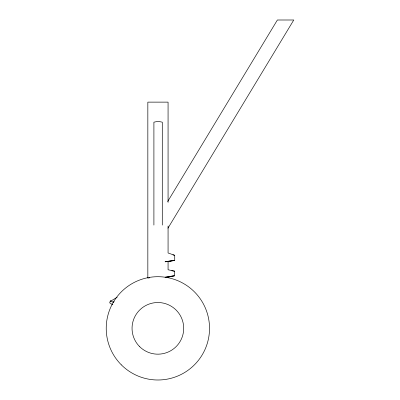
<?xml version="1.0" encoding="UTF-8"?>
<svg xmlns="http://www.w3.org/2000/svg" width="400" height="400" viewBox="0 0 400 400"><rect width="100%" height="100%" fill="white"/><g stroke="black" fill="none" stroke-linecap="round" stroke-linejoin="round"><path stroke-width="0.6" d="M168.07 277.275L174.43 275.83L174.72 271.205L168.07 269.76L168.07 261.81L174.72 260.365L174.72 255.305L168.07 252.99L168.07 225.96M167.68 201.515L277.385 20L293.775 20L167.955 228.18M110.25 301.415L117.185 297.225M148.645 278.21L149.71 277.565M113.145 302.24L114.235 301.645M173.415 275.83L165.035 277.275L174.43 275.83M173.56 260.365L165.035 261.81L174.72 260.365M171.69 270.75L174.72 271.205M172.905 254.87L174.72 255.305M113.625 302.535L110.395 300.69L109.675 302.86L112.835 304.845M168.07 202.38L168.07 102.13L147.835 102.13L147.835 278.145M162.29 225.11L162.29 122.18L158.095 121.315L153.905 122.18L153.905 225.11M121.355 364.87A51.65 51.65 0 0 0 207.765 341.72A51.65 51.65 0 0 0 144.505 278.46A51.65 51.65 0 0 0 121.355 364.87M139.615 346.61A25.825 25.825 0 0 0 182.82 335.035A25.825 25.825 0 0 0 151.19 303.405A25.825 25.825 0 0 0 139.615 346.61"/></g></svg>
